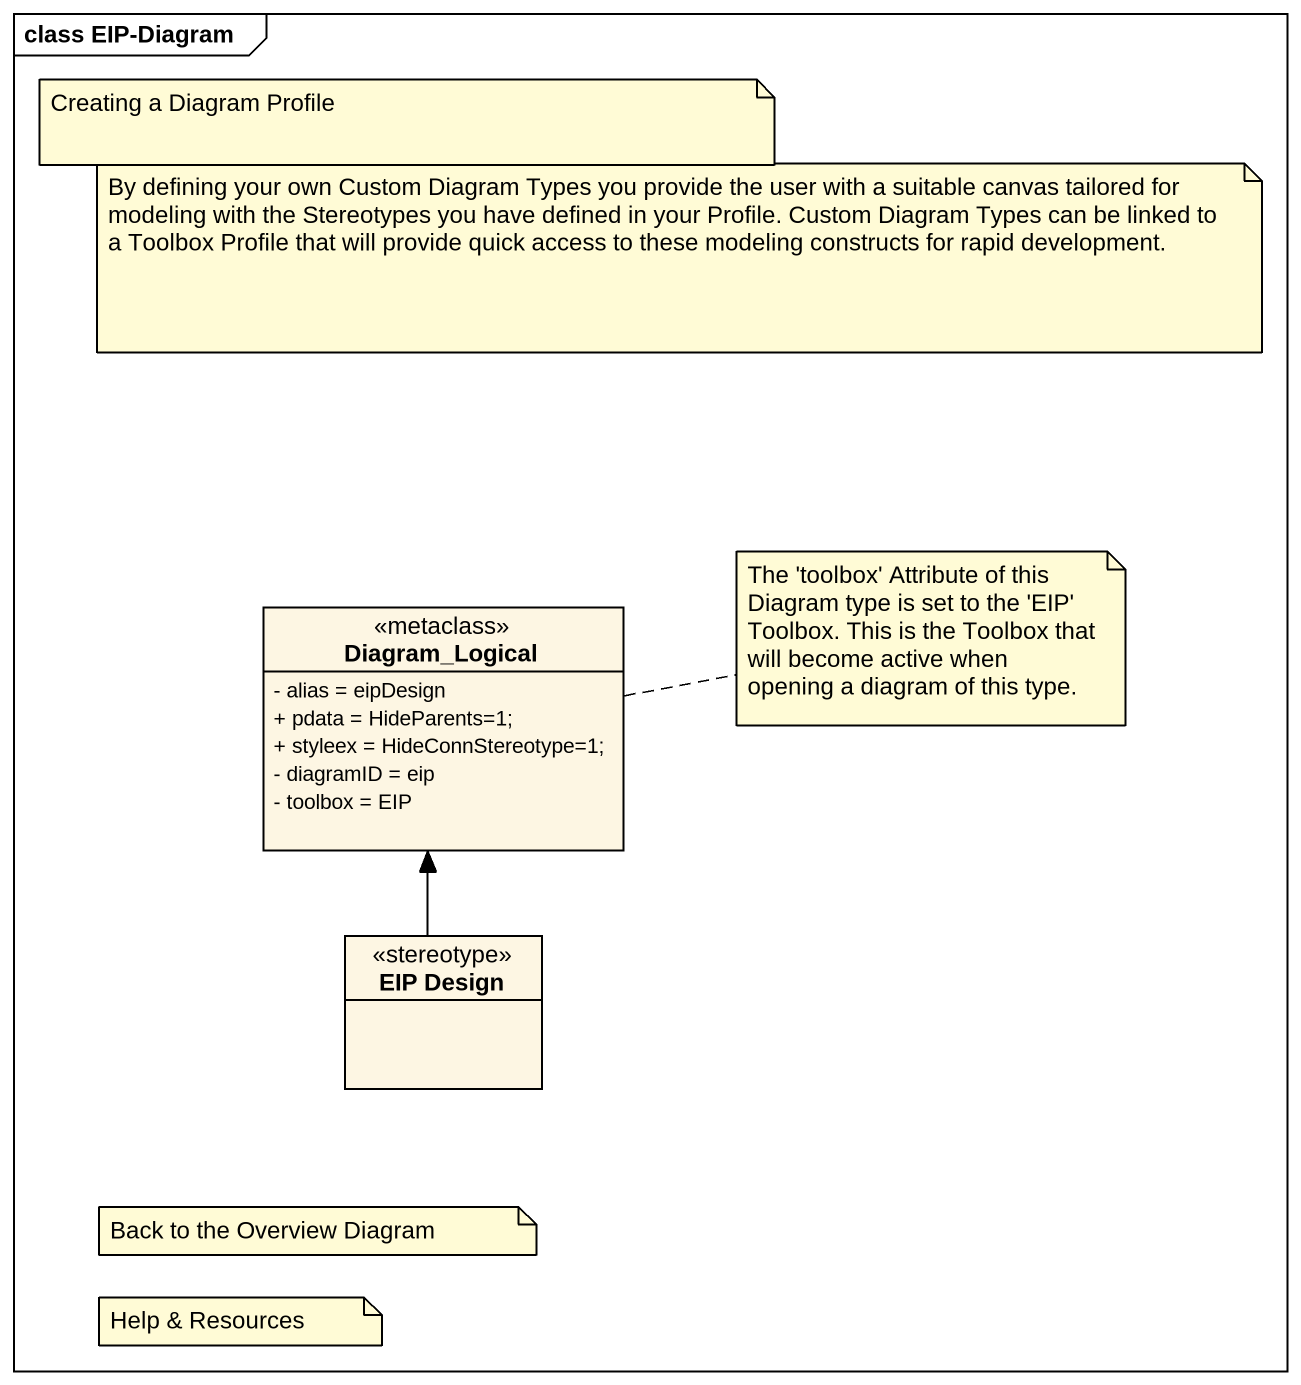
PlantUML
@startuml
mainframe class EIP-Diagram
hide circle
hide empty members
skinparam classAttributeIconSize 0
class Diagram_Logical <<metaclass>> {
  - alias = eipDesign
  + pdata = HideParents=1;
  + styleex = HideConnStereotype=1;
  - diagramID = eip
  - toolbox = EIP
}
class "EIP Design" as EIP_Design <<stereotype>>
EIP_Design -up-> Diagram_Logical
note as N1
  Creating a Diagram Profile
end note
note as N2
  By defining your own Custom Diagram Types you provide the user with a suitable canvas tailored for modeling with the Stereotypes you have defined in your Profile. Custom Diagram Types can be linked to a Toolbox Profile that will provide quick access to these modeling constructs for rapid development.
end note
note right of Diagram_Logical : The 'toolbox' Attribute of this Diagram type is set to the 'EIP' Toolbox. This is the Toolbox that will become active when opening a diagram of this type.
note as N4
  Back to the Overview Diagram
end note
note as N5
  Help & Resources
end note
@enduml
